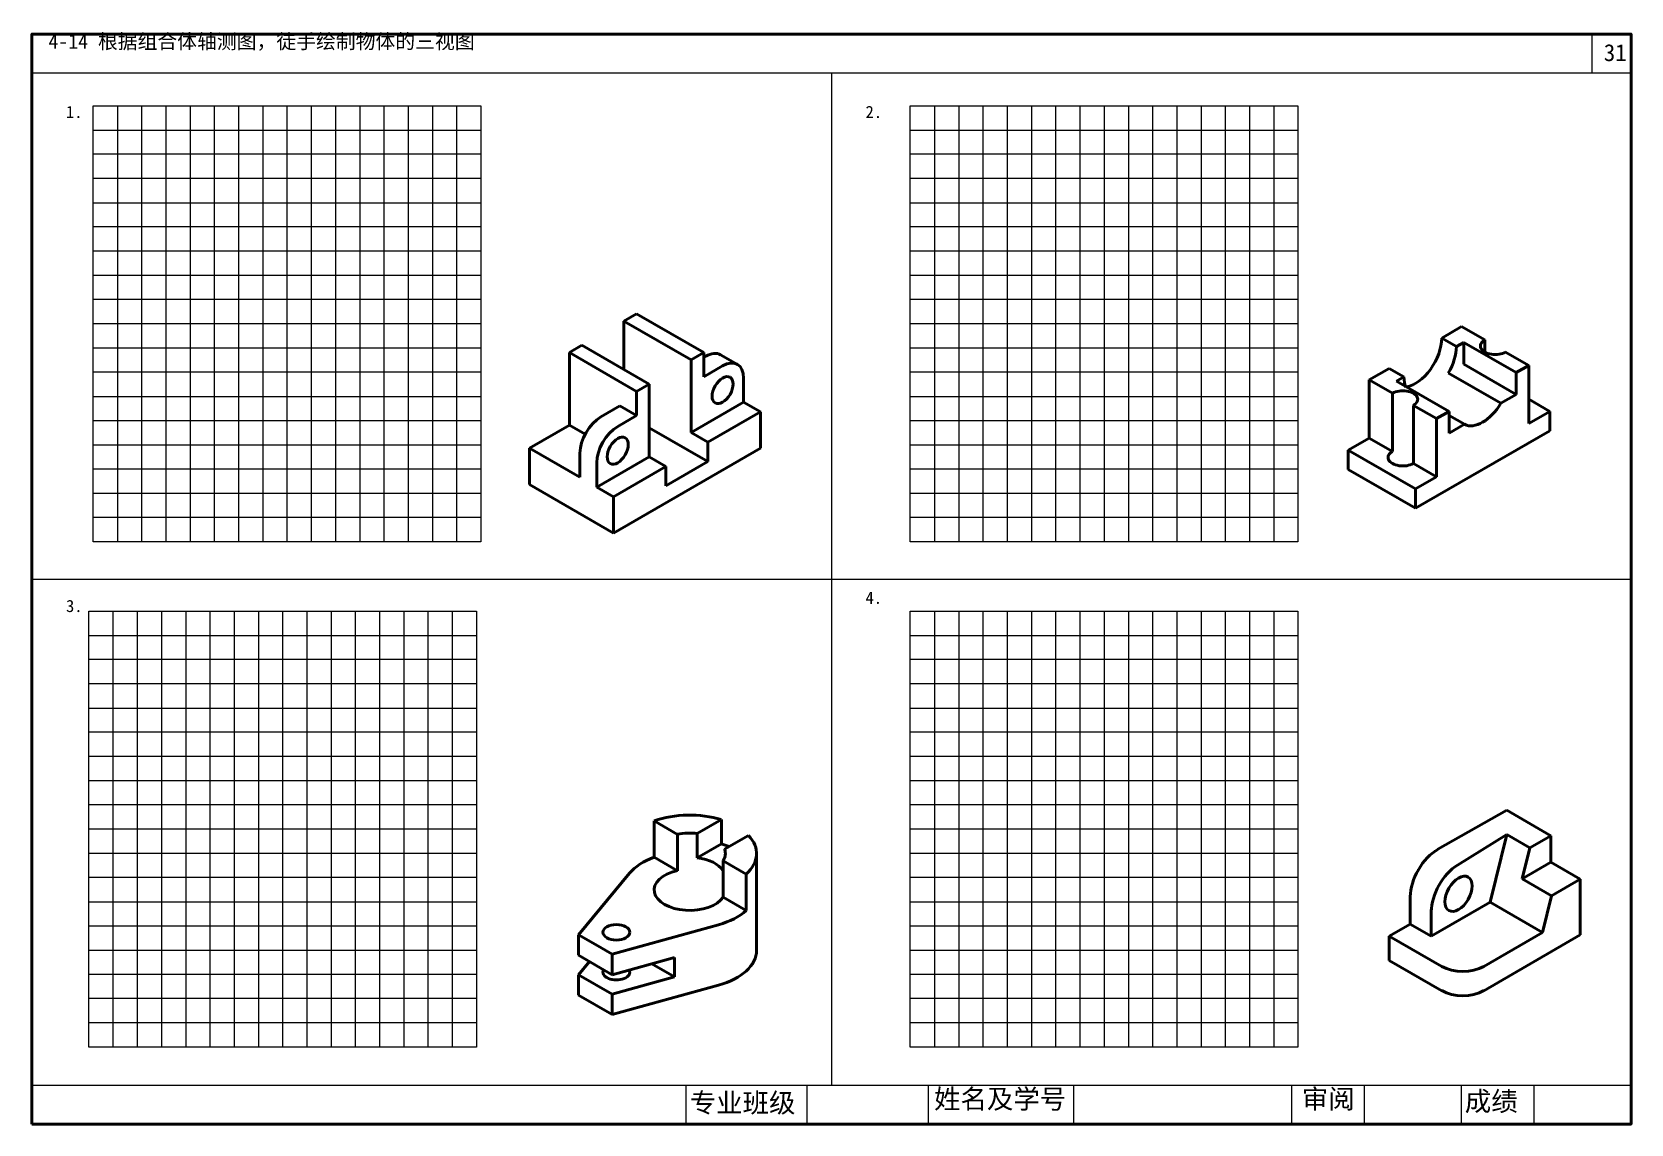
# Model space of a CAD drawing. Header units: millimetres. Extents: x -189 to 141, y 160 to 386.
import ezdxf

# ---------------------------------------------------------------- set-up
doc = ezdxf.new("R2010")
doc.units = ezdxf.units.MM
doc.layers.get('0').update_dxf_attribs({"lineweight": 13})
for name, color, linetype, lineweight in [('图层1', 7, 'Continuous', 40), ('图层2', 8, 'Continuous', 13), ('细线', 7, 'Continuous', 13)]:
    doc.layers.add(name, color=color, linetype=linetype, lineweight=lineweight)

msp = doc.modelspace()

# ---------------------------------------------------------------- linework, layer by layer
at = {"layer": '图层1'}
for p, q in [((-64, 327.75), (-66.6, 326.25)), ((-50.14, 319.75), (-64, 327.75)), ((-52.74, 318.25), (-66.6, 326.25)), ((-66.6, 326.25), (-66.6, 316.25)), ((106.27, 325.11), (102.16, 322.74)), ((111.03, 322.36), (106.27, 325.11)), ((-75.26, 321.25), (-77.85, 319.75)), ((-61.4, 313.25), (-75.26, 321.25)), ((102.16, 322.74), (105.19, 320.99)), ((105.19, 320.99), (106.7, 321.86)), ((106.7, 321.86), (117.53, 315.61)), ((106.7, 321.86), (106.7, 317.36)), ((111.03, 322.36), (111.03, 319.86)), ((-77.85, 319.75), (-64, 311.75)), ((-77.85, 319.75), (-77.85, 304.75)), ((-52.74, 318.25), (-50.14, 319.75)), ((-52.74, 303.25), (-52.74, 318.25)), ((-50.14, 319.75), (-50.14, 314.75)), ((-50.14, 318.75), (-49.71, 319)), ((-50.14, 314.75), (-46.24, 317)), ((-43.18, 317.3), (-46.65, 319.3)), ((106.7, 317.36), (117.53, 311.11)), ((120.13, 317.11), (115.36, 319.86)), ((117.53, 315.61), (120.13, 317.11)), ((120.13, 317.11), (120.13, 305.11)), ((-41.91, 309.5), (-41.91, 314.5)), ((87.22, 314.11), (91.33, 316.49)), ((91.98, 311.36), (87.22, 314.11)), ((87.22, 302.11), (87.22, 314.11)), ((91.33, 316.49), (94.36, 314.74)), ((94.36, 314.74), (92.85, 313.86)), ((92.85, 313.86), (103.67, 307.61)), ((103.53, 315.53), (114.36, 309.28)), ((117.53, 311.11), (117.53, 315.61)), ((-64, 311.75), (-61.4, 313.25)), ((-64, 311.75), (-64, 306.75)), ((-61.4, 298.25), (-61.4, 313.25)), ((91.98, 311.36), (91.98, 299.36)), ((114.36, 309.28), (117.53, 311.11)), ((-67.46, 308.75), (-71.36, 306.5)), ((-64, 306.75), (-67.46, 308.75)), ((-52.74, 303.25), (-41.91, 309.5)), ((-49.27, 301.25), (-38.45, 307.5)), ((-38.45, 307.5), (-41.91, 309.5)), ((-38.45, 300), (-38.45, 307.5)), ((96.31, 308.86), (96.31, 296.86)), ((101.07, 306.11), (96.31, 308.86)), ((101.07, 306.11), (103.67, 307.61)), ((103.67, 307.61), (103.67, 303.11)), ((120.13, 310.11), (124.46, 307.61)), ((120.13, 305.11), (124.46, 307.61)), ((124.46, 307.61), (124.46, 303.61)), ((-77.85, 304.75), (-86.08, 300)), ((-77.85, 304.75), (-74.63, 302.89)), ((-64, 306.75), (-67.89, 304.5)), ((-49.27, 297.25), (-61.4, 304.25)), ((124.46, 303.61), (96.74, 287.61)), ((101.07, 294.11), (101.07, 306.11)), ((103.67, 306.78), (106.84, 304.94)), ((103.67, 303.11), (106.84, 304.94)), ((-49.27, 301.25), (-52.74, 303.25)), ((-49.27, 297.25), (-49.27, 301.25)), ((82.89, 299.61), (87.22, 302.11)), ((87.22, 302.11), (91.98, 299.36)), ((-86.08, 300), (-75.69, 294)), ((-86.08, 292.5), (-86.08, 300)), ((-75.69, 294), (-75.69, 299)), ((-61.4, 298.25), (-72.22, 292)), ((-72.22, 292), (-72.22, 297)), ((-68.76, 282.5), (-38.45, 300)), ((-57.93, 296.25), (-61.4, 298.25)), ((-57.93, 292.25), (-49.27, 297.25)), ((82.89, 299.61), (96.74, 291.61)), ((82.89, 295.61), (82.89, 299.61)), ((-68.76, 290), (-57.93, 296.25)), ((-68.76, 290), (-57.93, 296.25)), ((-57.93, 296.25), (-57.93, 292.25)), ((96.74, 287.61), (82.89, 295.61)), ((96.31, 296.86), (101.07, 294.11)), ((96.74, 291.61), (101.07, 294.11)), ((-68.76, 282.5), (-86.08, 292.5)), ((-72.22, 292), (-68.76, 290)), ((96.74, 287.61), (96.74, 291.61)), ((-68.76, 290), (-68.76, 282.5)), ((115.6, 225.27), (101.36, 217.2)), ((124.69, 220.02), (115.6, 225.27)), ((-60.35, 223.05), (-60.35, 215.55)), ((-55.58, 220.29), (-60.35, 223.05)), ((-51.46, 220.46), (-46.5, 223.33)), ((-46.5, 223.33), (-46.5, 218.33)), ((-55.58, 220.29), (-55.58, 212.79)), ((-51.46, 220.46), (-51.46, 215.46)), ((-46.5, 218.33), (-51.46, 215.46)), ((-45.83, 217.21), (-40.88, 220.08)), ((115.6, 220.27), (105.43, 213.96)), ((115.6, 220.27), (112.13, 206.27)), ((120.36, 217.52), (115.6, 220.27)), ((124.69, 220.02), (120.36, 217.52)), ((124.69, 214.52), (124.69, 220.02)), ((-55.58, 212.79), (-60.35, 215.55)), ((-46.13, 207.34), (-46.13, 214.84)), ((-41.35, 212.08), (-46.13, 214.84)), ((-39.24, 216.32), (-39.24, 196.32)), ((120.36, 217.52), (118.77, 211.1)), ((124.69, 214.52), (118.77, 211.1)), ((130.75, 211.02), (124.69, 214.52)), ((-75.97, 199.57), (-65.44, 212.25)), ((-41.35, 204.58), (-41.35, 212.08)), ((124.84, 207.6), (118.77, 211.1)), ((124.84, 207.6), (130.75, 211.02)), ((130.75, 199.52), (130.75, 211.02)), ((-41.35, 204.58), (-46.13, 207.34)), ((95.68, 207.77), (95.68, 201.77)), ((95.68, 202.27), (95.68, 207.77)), ((100.01, 199.27), (112.13, 206.27)), ((100.01, 199.27), (100.01, 204.77)), ((100.01, 199.27), (100.01, 204.77)), ((122.96, 200.02), (112.13, 206.27)), ((124.84, 207.6), (122.96, 200.02)), ((-69.04, 195.57), (-47.07, 201.64)), ((91.35, 199.27), (95.68, 201.77)), ((95.68, 201.77), (100.01, 199.27)), ((-72.5, 197.57), (-75.97, 199.57)), ((-75.97, 199.57), (-75.97, 195.32)), ((91.35, 199.27), (102.18, 193.02)), ((91.35, 194.27), (91.35, 199.27)), ((110.84, 193.02), (122.96, 200.02)), ((110.84, 188.02), (130.75, 199.52)), ((-75.97, 195.32), (-69.04, 191.32)), ((-72.5, 197.57), (-69.04, 195.57)), ((-69.04, 195.57), (-69.04, 191.32)), ((-69.04, 191.32), (-56.16, 194.88)), ((-56.16, 194.88), (-56.16, 190.88)), ((-75.97, 191.32), (-73.72, 194.02)), ((-56.16, 190.88), (-60.84, 193.58)), ((91.35, 194.27), (102.18, 188.02)), ((-75.97, 191.32), (-69.04, 187.32)), ((-75.97, 187.07), (-75.97, 191.32)), ((-69.04, 187.32), (-56.16, 190.88)), ((-69.04, 183.07), (-47.07, 189.14)), ((-69.04, 183.07), (-75.97, 187.07)), ((-69.04, 187.32), (-69.04, 183.07))]:
    msp.add_line(p, q, dxfattribs=at)
msp.add_lwpolyline([(-188.77, 160.49), (141.23, 160.49), (141.23, 385.49), (-188.77, 385.49)], close=True, dxfattribs=at)
for centre, major_axis, start_param, end_param in [((96.74, 319.61), (3.83, 6.63), 3.580782, 5.497787), ((99.77, 317.86), (3.83, 6.63), 4.693985, 5.497787), ((113.2, 321.11), (3.06, 0), 2.356194, 5.497787), ((-49.71, 314), (3.06, 5.3), 6.283185, 7.068583), ((-46.24, 312), (3.06, 5.3), 5.497787, 7.068583), ((99.77, 317.86), (3.83, 6.63), 8.63938, 9.02656), ((94.15, 310.11), (3.06, 0), 5.497787, 8.63938), ((110.6, 311.61), (3.83, 6.63), 3.159997, 4.693985), ((-71.36, 301.5), (3.06, 5.3), 0.785398, 2.356194), ((-67.89, 299.5), (3.06, 5.3), 0.785398, 2.356194), ((94.15, 298.11), (3.06, 0), 2.356194, 5.497787), ((-53.02, 216.32), (13.78, 0), 7.36165, 8.415287), ((-53.02, 216.32), (7.35, 0), 7.641002, 8.209604), ((-53.02, 211.32), (13.78, 0), 7.224773, 7.36165), ((-53.02, 216.32), (13.78, 0), 5.72188, 6.775517), ((-53.02, 208.82), (13.78, 0), 8.415287, 8.978149), ((-53.02, 211.32), (7.35, 0), 6.638808, 7.641002), ((-53.02, 216.32), (7.35, 0), 5.927563, 6.496165), ((101.31, 210.67), (3.98, 6.89), 0.776002, 2.356194), ((-53.02, 208.82), (7.35, 0), 1.926419, 5.927563), ((105.64, 207.59), (3.98, 6.89), 0.822114, 2.356194), ((-53.02, 208.82), (13.78, 0), 5.159018, 5.72188), ((-53.02, 196.32), (13.78, 0), 5.159018, 6.283185), ((-68.17, 191.82), (2.76, 0), 2.816748, 6.581572), ((106.51, 195.52), (6.12, 0), 3.926991, 5.497787), ((106.51, 190.52), (6.12, 0), 3.926991, 5.497787)]:
    msp.add_ellipse(centre, major_axis=major_axis, ratio=0.57735, start_param=start_param, end_param=end_param, dxfattribs=at)
for centre, major_axis in [((-46.24, 312), (1.53, 2.65)), ((-67.89, 299.5), (1.53, 2.65)), ((105.64, 208.02), (1.99, 3.45)), ((-68.17, 200.07), (2.76, 0))]:
    msp.add_ellipse(centre, major_axis=major_axis, ratio=0.57735, dxfattribs=at)
at = {"layer": '图层2'}
for p, q in [((-2.51, 370.68), (-2.51, 280.68)), ((2.49, 370.68), (2.49, 280.68)), ((7.49, 370.68), (7.49, 280.68)), ((12.49, 370.68), (12.49, 280.68)), ((17.49, 370.68), (17.49, 280.68)), ((22.49, 370.68), (22.49, 280.68)), ((27.49, 370.68), (27.49, 280.68)), ((32.49, 370.68), (32.49, 280.68)), ((37.49, 370.68), (37.49, 280.68)), ((42.49, 370.68), (42.49, 280.68)), ((47.49, 370.68), (47.49, 280.68)), ((52.49, 370.68), (52.49, 280.68)), ((57.49, 370.68), (57.49, 280.68)), ((62.49, 370.68), (62.49, 280.68)), ((62.49, 370.68), (62.49, 280.68)), ((67.49, 370.68), (67.49, 280.68)), ((-7.51, 365.68), (72.49, 365.68)), ((72.49, 360.68), (-7.51, 360.68)), ((72.49, 355.68), (-7.51, 355.68)), ((-7.51, 350.68), (72.49, 350.68)), ((72.49, 345.68), (-7.51, 345.68)), ((72.49, 340.68), (-7.51, 340.68)), ((72.49, 335.68), (-7.51, 335.68)), ((72.49, 330.68), (-7.51, 330.68)), ((72.49, 325.68), (-7.51, 325.68)), ((72.49, 320.68), (-7.51, 320.68)), ((72.49, 315.68), (-7.51, 315.68)), ((-7.51, 310.68), (72.49, 310.68)), ((72.49, 305.68), (-7.51, 305.68)), ((-7.51, 300.68), (72.49, 300.68)), ((72.49, 295.68), (-7.51, 295.68)), ((72.49, 290.68), (-7.51, 290.68)), ((72.49, 285.68), (-7.51, 285.68)), ((-172.05, 266.37), (-172.05, 176.37)), ((-167.05, 266.37), (-167.05, 176.37)), ((-162.05, 266.37), (-162.05, 176.37)), ((-157.05, 266.37), (-157.05, 176.37)), ((-152.05, 266.37), (-152.05, 176.37)), ((-147.05, 266.37), (-147.05, 176.37)), ((-142.05, 266.37), (-142.05, 176.37)), ((-137.05, 266.37), (-137.05, 176.37)), ((-132.05, 266.37), (-132.05, 176.37)), ((-127.05, 266.37), (-127.05, 176.37)), ((-122.05, 266.37), (-122.05, 176.37)), ((-117.05, 266.37), (-117.05, 176.37)), ((-112.05, 266.37), (-112.05, 176.37)), ((-107.05, 266.37), (-107.05, 176.37)), ((-107.05, 266.37), (-107.05, 176.37)), ((-102.05, 266.37), (-102.05, 176.37)), ((-2.51, 266.37), (-2.51, 176.37)), ((2.49, 266.37), (2.49, 176.37)), ((7.49, 266.37), (7.49, 176.37)), ((12.49, 266.37), (12.49, 176.37)), ((17.49, 266.37), (17.49, 176.37)), ((22.49, 266.37), (22.49, 176.37)), ((27.49, 266.37), (27.49, 176.37)), ((32.49, 266.37), (32.49, 176.37)), ((37.49, 266.37), (37.49, 176.37)), ((42.49, 266.37), (42.49, 176.37)), ((47.49, 266.37), (47.49, 176.37)), ((52.49, 266.37), (52.49, 176.37)), ((57.49, 266.37), (57.49, 176.37)), ((62.49, 266.37), (62.49, 176.37)), ((62.49, 266.37), (62.49, 176.37)), ((67.49, 266.37), (67.49, 176.37)), ((-177.05, 261.37), (-97.05, 261.37)), ((-7.51, 261.37), (72.49, 261.37)), ((-97.05, 256.37), (-177.05, 256.37)), ((72.49, 256.37), (-7.51, 256.37)), ((-97.05, 251.37), (-177.05, 251.37)), ((72.49, 251.37), (-7.51, 251.37)), ((-177.05, 246.37), (-97.05, 246.37)), ((-7.51, 246.37), (72.49, 246.37)), ((-97.05, 241.37), (-177.05, 241.37)), ((72.49, 241.37), (-7.51, 241.37)), ((-97.05, 236.37), (-177.05, 236.37)), ((72.49, 236.37), (-7.51, 236.37)), ((-97.05, 231.37), (-177.05, 231.37)), ((72.49, 231.37), (-7.51, 231.37)), ((-97.05, 226.37), (-177.05, 226.37)), ((72.49, 226.37), (-7.51, 226.37)), ((-97.05, 221.37), (-177.05, 221.37)), ((72.49, 221.37), (-7.51, 221.37)), ((-97.05, 216.37), (-177.05, 216.37)), ((72.49, 216.37), (-7.51, 216.37)), ((-97.05, 211.37), (-177.05, 211.37)), ((72.49, 211.37), (-7.51, 211.37)), ((-177.05, 206.37), (-97.05, 206.37)), ((-7.51, 206.37), (72.49, 206.37)), ((-97.05, 201.37), (-177.05, 201.37)), ((72.49, 201.37), (-7.51, 201.37)), ((-177.05, 196.37), (-97.05, 196.37)), ((-7.51, 196.37), (72.49, 196.37)), ((-97.05, 191.37), (-177.05, 191.37)), ((72.49, 191.37), (-7.51, 191.37)), ((-97.05, 186.37), (-177.05, 186.37)), ((72.49, 186.37), (-7.51, 186.37)), ((-97.05, 181.37), (-177.05, 181.37)), ((72.49, 181.37), (-7.51, 181.37))]:
    msp.add_line(p, q, dxfattribs=at)
for points in [[(-7.51, 370.68), (72.49, 370.68), (72.49, 280.68), (-7.51, 280.68)], [(-177.05, 266.37), (-97.05, 266.37), (-97.05, 176.37), (-177.05, 176.37)], [(-7.51, 266.37), (72.49, 266.37), (72.49, 176.37), (-7.51, 176.37)]]:
    msp.add_lwpolyline(points, close=True, dxfattribs=at)
at = {"layer": '细线'}
for p, q in [((133.23, 377.49), (133.23, 385.49)), ((-188.77, 377.49), (141.23, 377.49)), ((-23.77, 377.49), (-23.77, 168.49)), ((-188.77, 272.99), (141.23, 272.99)), ((-188.77, 168.49), (141.23, 168.49)), ((-53.77, 160.49), (-53.77, 168.49)), ((-28.77, 160.49), (-28.77, 168.49)), ((-3.77, 160.49), (-3.77, 168.49)), ((26.23, 160.49), (26.23, 168.49)), ((71.23, 160.49), (71.23, 168.49)), ((86.23, 160.49), (86.23, 168.49)), ((106.23, 160.49), (106.23, 168.49)), ((121.23, 160.49), (121.23, 168.49))]:
    msp.add_line(p, q, dxfattribs=at)
at = {"layer": '细线', "color": 8}
for p, q in [((-171.14, 370.68), (-171.14, 280.68)), ((-166.14, 370.68), (-166.14, 280.68)), ((-161.14, 370.68), (-161.14, 280.68)), ((-156.14, 370.68), (-156.14, 280.68)), ((-151.14, 370.68), (-151.14, 280.68)), ((-146.14, 370.68), (-146.14, 280.68)), ((-141.14, 370.68), (-141.14, 280.68)), ((-136.14, 370.68), (-136.14, 280.68)), ((-131.14, 370.68), (-131.14, 280.68)), ((-126.14, 370.68), (-126.14, 280.68)), ((-121.14, 370.68), (-121.14, 280.68)), ((-116.14, 370.68), (-116.14, 280.68)), ((-111.14, 370.68), (-111.14, 280.68)), ((-106.14, 370.68), (-106.14, 280.68)), ((-106.14, 370.68), (-106.14, 280.68)), ((-101.14, 370.68), (-101.14, 280.68)), ((-176.14, 365.68), (-96.14, 365.68)), ((-96.14, 360.68), (-176.14, 360.68)), ((-96.14, 355.68), (-176.14, 355.68)), ((-176.14, 350.68), (-96.14, 350.68)), ((-96.14, 345.68), (-176.14, 345.68)), ((-96.14, 340.68), (-176.14, 340.68)), ((-96.14, 335.68), (-176.14, 335.68)), ((-96.14, 330.68), (-176.14, 330.68)), ((-96.14, 325.68), (-176.14, 325.68)), ((-96.14, 320.68), (-176.14, 320.68)), ((-96.14, 315.68), (-176.14, 315.68)), ((-176.14, 310.68), (-96.14, 310.68)), ((-96.14, 305.68), (-176.14, 305.68)), ((-176.14, 300.68), (-96.14, 300.68)), ((-96.14, 295.68), (-176.14, 295.68)), ((-96.14, 290.68), (-176.14, 290.68)), ((-96.14, 285.68), (-176.14, 285.68))]:
    msp.add_line(p, q, dxfattribs=at)
msp.add_lwpolyline([(-176.14, 370.68), (-96.14, 370.68), (-96.14, 280.68), (-176.14, 280.68)], close=True, dxfattribs=at)

# ---------------------------------------------------------------- texts
at = {"insert": (-188.77, 385.49), "char_height": 5, "attachment_point": 1}
msp.add_mtext('{\\fFangSong_GB2312|b0|i0|c134|p49; \\fSimHei|b0|i0|c134|p2;\\H0.6x;4-14 根据组合体轴测图，徒手绘制物体的三视图\\Ftxt.shx|c0;\\H0.8333x;}', dxfattribs=at)
at = {"char_height": 2.5, "width": 12.6055, "attachment_point": 1}
for s, insert in [('{\\f仿宋_GB2312|b0|i0|c134|p49;1.}', (-181.74, 370.69)), ('{\\f仿宋_GB2312|b0|i0|c134|p49;2.}', (-16.74, 370.69)), ('{\\f仿宋_GB2312|b0|i0|c134|p49;3.}', (-181.74, 268.69)), ('{\\f仿宋_GB2312|b0|i0|c134|p49;4.}', (-16.74, 270.38))]:
    msp.add_mtext(s, dxfattribs=dict(at, insert=insert))
at = {"layer": '细线', "attachment_point": 1}
for s, insert, char_height, width in [('{\\fSimSun|b0|i0|c134|p2;31}', (135.6, 383.43), 3.5, 6.8481), ('{\\f仿宋_GB2312|b0|i0|c134|p49;专业班级}', (-53.03, 166.87), 4, 23.3701), ('{\\f仿宋_GB2312|b0|i0|c134|p49;姓名及学号}', (-2.6, 167.67), 4, 29.8443), ('{\\f仿宋_GB2312|b0|i0|c134|p49;审阅}', (73.3, 167.67), 4, 13.7378), ('{\\f仿宋_GB2312|b0|i0|c134|p49;成绩}', (106.93, 167.19), 4, 13.2641)]:
    msp.add_mtext(s, dxfattribs=dict(at, insert=insert, char_height=char_height, width=width))

doc.saveas('drawing.dxf')
